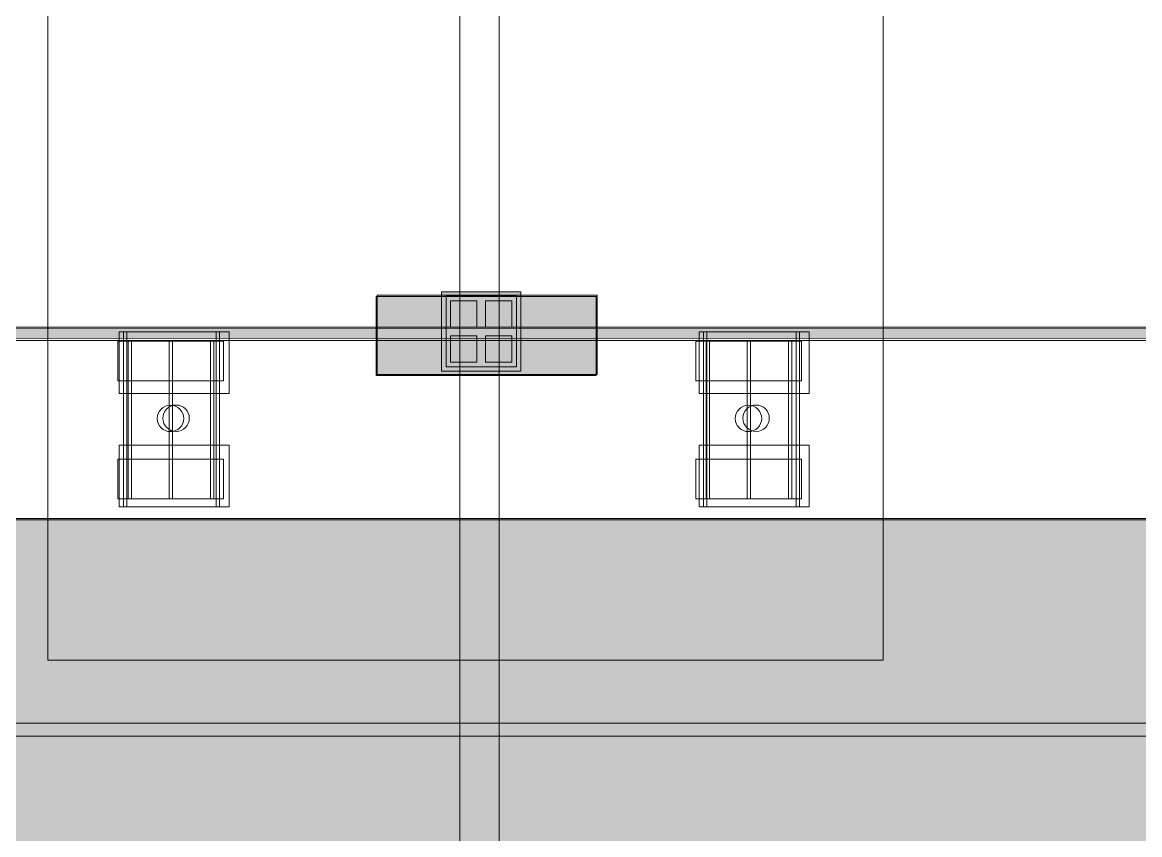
# Model space of a CAD drawing. Header units: inches. Extents: x -10671 to 1761, y -674 to 7170.
# Drawn here: x -2027 to -1519, y 150 to 519 of the extents above; entities that cross this region are included whole.
import ezdxf

# ---------------------------------------------------------------- set-up
doc = ezdxf.new("R2010")
doc.units = ezdxf.units.IN
doc.header["$LTSCALE"] = 19.2
doc.header["$MEASUREMENT"] = 0
for name, color, linetype, lineweight, true_color in [('DWG-bldg-utility box', 3, 'Continuous', 18, 0x00ff00), ('PDF', 6, 'Continuous', 5, 0xff00ff), ('Venue-Ceiling-Obstructions', 7, 'Continuous', 5, 0xdd0000), ('Venue-NO HANG ZONE', 7, 'Continuous', 15, 0xdd0000), ('Venue-Rigging Steel-High', 7, 'Continuous', 5, 0x800000), ('Venue-Rigging Steel-Low', 7, 'Continuous', 5, 0x0000dd)]:
    doc.layers.add(name, color=color, linetype=linetype, lineweight=lineweight, true_color=true_color)
for name, color, linetype, lineweight in [('Venue-Ceiling-Lights', 7, 'Continuous', 5), ('Venue-Ceiling-Lights Circuits', 7, 'Continuous', 5), ('Venue-Floor Pockets', 7, 'Continuous', 5)]:
    doc.layers.add(name, color=color, linetype=linetype, lineweight=lineweight)

# ---------------------------------------------------------------- blocks, each defined once
blk = doc.blocks.new('FLOORBOX')
at = {"layer": 'Venue-Floor Pockets', "linetype": 'Continuous', "lineweight": 0, "true_color": 0xaaaaaa}
blk.add_hatch(color=253, dxfattribs=at).paths.add_polyline_path([(-18, 18), (18, 18), (18, -18), (-18, -18)])
at = {"layer": 'Venue-Floor Pockets', "linetype": 'Continuous', "lineweight": 0, "true_color": 0xbbbbbb}
blk.add_hatch(color=9, dxfattribs=at).paths.add_polyline_path([(-16, 16), (16, 16), (16, -16), (-16, -16)])
at = {"layer": 'Venue-Floor Pockets', "linetype": 'Continuous', "lineweight": 0, "true_color": 0xdddddd}
for points in [[(-14, 14), (-2, 14), (-2, 2), (-14, 2)], [(2, 14), (14, 14), (14, 2), (2, 2)], [(-14, -2), (-2, -2), (-2, -14), (-14, -14)], [(2, -2), (14, -2), (14, -14), (2, -14)]]:
    blk.add_hatch(color=254, dxfattribs=at).paths.add_polyline_path(points)
at = {"layer": 'Venue-Floor Pockets', "color": 7, "linetype": 'Continuous', "lineweight": 5, "flags": 128}
for points in [[(-18, 18), (18, 18), (18, -18), (-18, -18)], [(-16, 16), (16, 16), (16, -16), (-16, -16)], [(-14, 14), (-2, 14), (-2, 2), (-14, 2)], [(2, 14), (14, 14), (14, 2), (2, 2)], [(-14, -2), (-2, -2), (-2, -14), (-14, -14)], [(2, -2), (14, -2), (14, -14), (2, -14)]]:
    blk.add_lwpolyline(points, close=True, dxfattribs=at)
blk = doc.blocks.new('No Hang Zone H_1 (2D)')
at = {"layer": 'Venue-NO HANG ZONE', "linetype": 'Continuous', "lineweight": 0}
blk.add_hatch(color=7, dxfattribs=at).paths.add_polyline_path([(-1245.0112, 1241.49465), (-1245.0112, -1241.49465), (1245.0112, -1241.49465), (1245.0112, -914.50545), (-985.5915, -914.50545), (-985.5915, 1241.49465)])
at = {"layer": 'Venue-NO HANG ZONE', "flags": 128}
blk.add_lwpolyline([(-1245.0112, 1241.49465), (-1245.0112, -1241.49465), (1245.0112, -1241.49465), (1245.0112, -914.50545), (-985.5915, -914.50545), (-985.5915, 1241.49465)], close=True, dxfattribs=at)
blk = doc.blocks.new('Group-2080-1')
at = {"layer": 'PDF'}
for points, invisible_edges in [([(-1965.6, 338.76, 398), (-1965.49, 339.93, 398), (-1965.15, 341.06, 398), (-1965.6, 338.76, 398)], 12), ([(-1965.15, 336.47, 398), (-1965.6, 338.76, 398), (-1965.15, 341.06, 398), (-1965.15, 336.47, 398)], 15), ([(-1965.15, 341.06, 388), (-1965.49, 339.93, 388), (-1965.6, 338.76, 388), (-1965.15, 341.06, 388)], 12), ([(-1965.15, 341.06, 388), (-1965.6, 338.76, 388), (-1965.15, 336.47, 388), (-1965.15, 341.06, 388)], 15), ([(-1965.15, 341.06, 398), (-1963.85, 343, 398), (-1960.78, 344.65, 398), (-1965.15, 341.06, 398)], 15), ([(-1965.15, 341.06, 398), (-1960.78, 344.65, 398), (-1956.27, 343.75, 398), (-1965.15, 341.06, 398)], 15), ([(-1960.78, 344.65, 388), (-1963.85, 343, 388), (-1965.15, 341.06, 388), (-1960.78, 344.65, 388)], 15), ([(-1956.27, 343.75, 388), (-1960.78, 344.65, 388), (-1965.15, 341.06, 388), (-1956.27, 343.75, 388)], 15), ([(-1960.78, 332.88, 398), (-1965.15, 341.06, 398), (-1956.27, 343.75, 398), (-1960.78, 332.88, 398)], 15), ([(-1958.43, 332.88, 388), (-1956.27, 343.75, 388), (-1965.15, 341.06, 388), (-1958.43, 332.88, 388)], 15), ([(-1965.15, 341.06, 398), (-1964.59, 342.1, 398), (-1963.85, 343, 398), (-1965.15, 341.06, 398)], 12), ([(-1963.85, 343, 388), (-1964.59, 342.1, 388), (-1965.15, 341.06, 388), (-1963.85, 343, 388)], 12), ([(-1960.78, 332.88, 398), (-1965.15, 336.47, 398), (-1965.15, 341.06, 398), (-1960.78, 332.88, 398)], 15), ([(-1965.15, 341.06, 388), (-1965.15, 336.47, 388), (-1963.85, 334.52, 388), (-1965.15, 341.06, 388)], 15), ([(-1965.15, 341.06, 388), (-1963.85, 334.52, 388), (-1958.43, 332.88, 388), (-1965.15, 341.06, 388)], 15), ([(-1963.85, 343, 398), (-1961.9, 344.3, 398), (-1960.78, 344.65, 398), (-1963.85, 343, 398)], 13), ([(-1960.78, 344.65, 388), (-1961.9, 344.3, 388), (-1963.85, 343, 388), (-1960.78, 344.65, 388)], 14), ([(-1963.85, 343, 398), (-1962.94, 343.75, 398), (-1961.9, 344.3, 398), (-1963.85, 343, 398)], 12), ([(-1961.9, 344.3, 388), (-1962.94, 343.75, 388), (-1963.85, 343, 388), (-1961.9, 344.3, 388)], 12), ([(-1960.78, 344.65, 398), (-1959.6, 344.76, 398), (-1958.43, 344.65, 398), (-1960.78, 344.65, 398)], 12), ([(-1958.43, 344.65, 388), (-1959.6, 344.76, 388), (-1960.78, 344.65, 388), (-1958.43, 344.65, 388)], 12), ([(-1960.78, 344.65, 398), (-1958.43, 344.65, 398), (-1956.27, 343.75, 398), (-1960.78, 344.65, 398)], 15), ([(-1956.27, 343.75, 388), (-1958.43, 344.65, 388), (-1960.78, 344.65, 388), (-1956.27, 343.75, 388)], 15), ([(-1956.27, 343.75, 398), (-1955.36, 334.52, 398), (-1960.78, 332.88, 398), (-1956.27, 343.75, 398)], 15), ([(-1958.43, 344.65, 398), (-1957.31, 344.3, 398), (-1956.27, 343.75, 398), (-1958.43, 344.65, 398)], 12), ([(-1956.27, 343.75, 388), (-1957.31, 344.3, 388), (-1958.43, 344.65, 388), (-1956.27, 343.75, 388)], 12), ([(-1958.43, 332.88, 388), (-1953.6, 338.76, 388), (-1956.27, 343.75, 388), (-1958.43, 332.88, 388)], 15), ([(-1956.27, 343.75, 398), (-1955.36, 343, 398), (-1954.62, 342.1, 398), (-1956.27, 343.75, 398)], 12), ([(-1956.27, 343.75, 398), (-1954.62, 342.1, 398), (-1953.6, 338.76, 398), (-1956.27, 343.75, 398)], 15), ([(-1956.27, 343.75, 398), (-1953.6, 338.76, 398), (-1955.36, 334.52, 398), (-1956.27, 343.75, 398)], 15), ([(-1954.62, 342.1, 388), (-1955.36, 343, 388), (-1956.27, 343.75, 388), (-1954.62, 342.1, 388)], 12), ([(-1953.6, 338.76, 388), (-1954.62, 342.1, 388), (-1956.27, 343.75, 388), (-1953.6, 338.76, 388)], 15), ([(-1954.62, 342.1, 398), (-1954.06, 341.06, 398), (-1953.6, 338.76, 398), (-1954.62, 342.1, 398)], 14), ([(-1953.6, 338.76, 388), (-1954.06, 341.06, 388), (-1954.62, 342.1, 388), (-1953.6, 338.76, 388)], 13), ([(-1954.06, 341.06, 398), (-1953.72, 339.93, 398), (-1953.6, 338.76, 398), (-1954.06, 341.06, 398)], 12), ([(-1953.6, 338.76, 388), (-1953.72, 339.93, 388), (-1954.06, 341.06, 388), (-1953.6, 338.76, 388)], 12), ([(-1965.15, 336.47, 398), (-1965.49, 337.59, 398), (-1965.6, 338.76, 398), (-1965.15, 336.47, 398)], 12), ([(-1965.6, 338.76, 388), (-1965.49, 337.59, 388), (-1965.15, 336.47, 388), (-1965.6, 338.76, 388)], 12), ([(-1963.85, 334.52, 398), (-1964.59, 335.43, 398), (-1965.15, 336.47, 398), (-1963.85, 334.52, 398)], 12), ([(-1960.78, 332.88, 398), (-1963.85, 334.52, 398), (-1965.15, 336.47, 398), (-1960.78, 332.88, 398)], 15), ([(-1965.15, 336.47, 388), (-1964.59, 335.43, 388), (-1963.85, 334.52, 388), (-1965.15, 336.47, 388)], 12), ([(-1958.43, 332.88, 388), (-1955.36, 334.52, 388), (-1953.6, 338.76, 388), (-1958.43, 332.88, 388)], 15), ([(-1953.6, 338.76, 398), (-1954.06, 336.47, 398), (-1955.36, 334.52, 398), (-1953.6, 338.76, 398)], 15), ([(-1955.36, 334.52, 388), (-1954.06, 336.47, 388), (-1953.6, 338.76, 388), (-1955.36, 334.52, 388)], 15), ([(-1954.06, 336.47, 398), (-1954.62, 335.43, 398), (-1955.36, 334.52, 398), (-1954.06, 336.47, 398)], 12), ([(-1955.36, 334.52, 388), (-1954.62, 335.43, 388), (-1954.06, 336.47, 388), (-1955.36, 334.52, 388)], 12), ([(-1953.6, 338.76, 398), (-1953.72, 337.59, 398), (-1954.06, 336.47, 398), (-1953.6, 338.76, 398)], 12), ([(-1954.06, 336.47, 388), (-1953.72, 337.59, 388), (-1953.6, 338.76, 388), (-1954.06, 336.47, 388)], 12), ([(-1961.9, 333.22, 398), (-1962.94, 333.77, 398), (-1963.85, 334.52, 398), (-1961.9, 333.22, 398)], 12), ([(-1960.78, 332.88, 398), (-1961.9, 333.22, 398), (-1963.85, 334.52, 398), (-1960.78, 332.88, 398)], 14), ([(-1963.85, 334.52, 388), (-1962.94, 333.77, 388), (-1961.9, 333.22, 388), (-1963.85, 334.52, 388)], 12), ([(-1963.85, 334.52, 388), (-1961.9, 333.22, 388), (-1960.78, 332.88, 388), (-1963.85, 334.52, 388)], 13), ([(-1963.85, 334.52, 388), (-1960.78, 332.88, 388), (-1958.43, 332.88, 388), (-1963.85, 334.52, 388)], 15), ([(-1955.36, 334.52, 398), (-1958.43, 332.88, 398), (-1960.78, 332.88, 398), (-1955.36, 334.52, 398)], 15), ([(-1958.43, 332.88, 398), (-1959.6, 332.76, 398), (-1960.78, 332.88, 398), (-1958.43, 332.88, 398)], 12), ([(-1960.78, 332.88, 388), (-1959.6, 332.76, 388), (-1958.43, 332.88, 388), (-1960.78, 332.88, 388)], 12), ([(-1955.36, 334.52, 398), (-1956.27, 333.77, 398), (-1958.43, 332.88, 398), (-1955.36, 334.52, 398)], 14), ([(-1958.43, 332.88, 388), (-1956.27, 333.77, 388), (-1955.36, 334.52, 388), (-1958.43, 332.88, 388)], 13), ([(-1956.27, 333.77, 398), (-1957.31, 333.22, 398), (-1958.43, 332.88, 398), (-1956.27, 333.77, 398)], 12), ([(-1958.43, 332.88, 388), (-1957.31, 333.22, 388), (-1956.27, 333.77, 388), (-1958.43, 332.88, 388)], 12)]:
    blk.add_3dface(points, dxfattribs=dict(at, invisible_edges=invisible_edges))
for points in [[(-1965.49, 339.93, 388), (-1965.49, 339.93, 398), (-1965.15, 341.06, 398), (-1965.15, 341.06, 388)], [(-1965.15, 341.06, 388), (-1965.15, 341.06, 398), (-1964.59, 342.1, 398), (-1964.59, 342.1, 388)], [(-1964.59, 342.1, 388), (-1964.59, 342.1, 398), (-1963.85, 343, 398), (-1963.85, 343, 388)], [(-1963.85, 343, 388), (-1963.85, 343, 398), (-1962.94, 343.75, 398), (-1962.94, 343.75, 388)], [(-1962.94, 343.75, 388), (-1962.94, 343.75, 398), (-1961.9, 344.3, 398), (-1961.9, 344.3, 388)], [(-1961.9, 344.3, 388), (-1961.9, 344.3, 398), (-1960.78, 344.65, 398), (-1960.78, 344.65, 388)], [(-1960.78, 344.65, 388), (-1960.78, 344.65, 398), (-1959.6, 344.76, 398), (-1959.6, 344.76, 388)], [(-1959.6, 344.76, 388), (-1959.6, 344.76, 398), (-1958.43, 344.65, 398), (-1958.43, 344.65, 388)], [(-1958.43, 344.65, 388), (-1958.43, 344.65, 398), (-1957.31, 344.3, 398), (-1957.31, 344.3, 388)], [(-1957.31, 344.3, 388), (-1957.31, 344.3, 398), (-1956.27, 343.75, 398), (-1956.27, 343.75, 388)], [(-1956.27, 343.75, 388), (-1956.27, 343.75, 398), (-1955.36, 343, 398), (-1955.36, 343, 388)], [(-1955.36, 343, 388), (-1955.36, 343, 398), (-1954.62, 342.1, 398), (-1954.62, 342.1, 388)], [(-1954.62, 342.1, 388), (-1954.62, 342.1, 398), (-1954.06, 341.06, 398), (-1954.06, 341.06, 388)], [(-1954.06, 341.06, 388), (-1954.06, 341.06, 398), (-1953.72, 339.93, 398), (-1953.72, 339.93, 388)], [(-1965.6, 338.76, 388), (-1965.6, 338.76, 398), (-1965.49, 339.93, 398), (-1965.49, 339.93, 388)], [(-1965.49, 337.59, 388), (-1965.49, 337.59, 398), (-1965.6, 338.76, 398), (-1965.6, 338.76, 388)], [(-1965.15, 336.47, 388), (-1965.15, 336.47, 398), (-1965.49, 337.59, 398), (-1965.49, 337.59, 388)], [(-1964.59, 335.43, 388), (-1964.59, 335.43, 398), (-1965.15, 336.47, 398), (-1965.15, 336.47, 388)], [(-1954.06, 336.47, 388), (-1954.06, 336.47, 398), (-1954.62, 335.43, 398), (-1954.62, 335.43, 388)], [(-1953.72, 337.59, 388), (-1953.72, 337.59, 398), (-1954.06, 336.47, 398), (-1954.06, 336.47, 388)], [(-1953.72, 339.93, 388), (-1953.72, 339.93, 398), (-1953.6, 338.76, 398), (-1953.6, 338.76, 388)], [(-1953.6, 338.76, 388), (-1953.6, 338.76, 398), (-1953.72, 337.59, 398), (-1953.72, 337.59, 388)], [(-1963.85, 334.52, 388), (-1963.85, 334.52, 398), (-1964.59, 335.43, 398), (-1964.59, 335.43, 388)], [(-1962.94, 333.77, 388), (-1962.94, 333.77, 398), (-1963.85, 334.52, 398), (-1963.85, 334.52, 388)], [(-1961.9, 333.22, 388), (-1961.9, 333.22, 398), (-1962.94, 333.77, 398), (-1962.94, 333.77, 388)], [(-1960.78, 332.88, 388), (-1960.78, 332.88, 398), (-1961.9, 333.22, 398), (-1961.9, 333.22, 388)], [(-1959.6, 332.76, 388), (-1959.6, 332.76, 398), (-1960.78, 332.88, 398), (-1960.78, 332.88, 388)], [(-1958.43, 332.88, 388), (-1958.43, 332.88, 398), (-1959.6, 332.76, 398), (-1959.6, 332.76, 388)], [(-1957.31, 333.22, 388), (-1957.31, 333.22, 398), (-1958.43, 332.88, 398), (-1958.43, 332.88, 388)], [(-1956.27, 333.77, 388), (-1956.27, 333.77, 398), (-1957.31, 333.22, 398), (-1957.31, 333.22, 388)], [(-1955.36, 334.52, 388), (-1955.36, 334.52, 398), (-1956.27, 333.77, 398), (-1956.27, 333.77, 388)], [(-1954.62, 335.43, 388), (-1954.62, 335.43, 398), (-1955.36, 334.52, 398), (-1955.36, 334.52, 388)]]:
    blk.add_3dface(points, dxfattribs=at)
blk = doc.blocks.new('Group-2081-1')
at = {"layer": 'PDF'}
for points in [[(-1983.48, 373.87, 393.91), (-1983.48, 373.87, 397.91), (-1935.48, 373.87, 397.91), (-1935.48, 373.87, 393.91)], [(-1983.48, 355.87, 393.91), (-1983.48, 355.87, 397.91), (-1983.48, 373.87, 397.91), (-1983.48, 373.87, 393.91)], [(-1935.48, 373.87, 397.91), (-1983.48, 373.87, 397.91), (-1983.48, 355.87, 397.91), (-1935.48, 355.87, 397.91)], [(-1935.48, 355.87, 393.91), (-1983.48, 355.87, 393.91), (-1983.48, 373.87, 393.91), (-1935.48, 373.87, 393.91)], [(-1935.48, 373.87, 393.91), (-1935.48, 373.87, 397.91), (-1935.48, 355.87, 397.91), (-1935.48, 355.87, 393.91)], [(-1935.48, 355.87, 393.91), (-1935.48, 355.87, 397.91), (-1983.48, 355.87, 397.91), (-1983.48, 355.87, 393.91)]]:
    blk.add_3dface(points, dxfattribs=at)
blk = doc.blocks.new('Group-2082-1')
at = {"layer": 'PDF'}
for points in [[(-1941.37, 374.26, 397.97), (-1941.37, 374.26, 398.97), (-1939.87, 374.26, 398.97), (-1939.87, 374.26, 397.97)], [(-1941.37, 302.26, 397.97), (-1941.37, 302.26, 398.97), (-1941.37, 374.26, 398.97), (-1941.37, 374.26, 397.97)], [(-1939.87, 374.26, 398.97), (-1941.37, 374.26, 398.97), (-1941.37, 302.26, 398.97), (-1939.87, 302.26, 398.97)], [(-1939.87, 302.26, 397.97), (-1941.37, 302.26, 397.97), (-1941.37, 374.26, 397.97), (-1939.87, 374.26, 397.97)], [(-1939.87, 374.26, 397.97), (-1939.87, 374.26, 398.97), (-1939.87, 302.26, 398.97), (-1939.87, 302.26, 397.97)], [(-1939.87, 302.26, 397.97), (-1939.87, 302.26, 398.97), (-1941.37, 302.26, 398.97), (-1941.37, 302.26, 397.97)]]:
    blk.add_3dface(points, dxfattribs=at)
blk = doc.blocks.new('Group-2083-1')
at = {"layer": 'PDF'}
for points in [[(-1960.19, 374.26, 397.97), (-1960.19, 374.26, 398.97), (-1958.69, 374.26, 398.97), (-1958.69, 374.26, 397.97)], [(-1960.19, 302.26, 397.97), (-1960.19, 302.26, 398.97), (-1960.19, 374.26, 398.97), (-1960.19, 374.26, 397.97)], [(-1958.69, 374.26, 398.97), (-1960.19, 374.26, 398.97), (-1960.19, 302.26, 398.97), (-1958.69, 302.26, 398.97)], [(-1958.69, 302.26, 397.97), (-1960.19, 302.26, 397.97), (-1960.19, 374.26, 397.97), (-1958.69, 374.26, 397.97)], [(-1958.69, 374.26, 397.97), (-1958.69, 374.26, 398.97), (-1958.69, 302.26, 398.97), (-1958.69, 302.26, 397.97)], [(-1958.69, 302.26, 397.97), (-1958.69, 302.26, 398.97), (-1960.19, 302.26, 398.97), (-1960.19, 302.26, 397.97)]]:
    blk.add_3dface(points, dxfattribs=at)
blk = doc.blocks.new('Group-2084-1')
at = {"layer": 'PDF'}
for points in [[(-1978.79, 374.26, 397.97), (-1978.79, 374.26, 398.97), (-1977.29, 374.26, 398.97), (-1977.29, 374.26, 397.97)], [(-1978.79, 302.26, 397.97), (-1978.79, 302.26, 398.97), (-1978.79, 374.26, 398.97), (-1978.79, 374.26, 397.97)], [(-1977.29, 374.26, 398.97), (-1978.79, 374.26, 398.97), (-1978.79, 302.26, 398.97), (-1977.29, 302.26, 398.97)], [(-1977.29, 302.26, 397.97), (-1978.79, 302.26, 397.97), (-1978.79, 374.26, 397.97), (-1977.29, 374.26, 397.97)], [(-1977.29, 374.26, 397.97), (-1977.29, 374.26, 398.97), (-1977.29, 302.26, 398.97), (-1977.29, 302.26, 397.97)], [(-1977.29, 302.26, 397.97), (-1977.29, 302.26, 398.97), (-1978.79, 302.26, 398.97), (-1978.79, 302.26, 397.97)]]:
    blk.add_3dface(points, dxfattribs=at)
blk = doc.blocks.new('Group-2085-1')
at = {"layer": 'PDF'}
for points in [[(-1983.48, 320.24, 393.91), (-1983.48, 320.24, 397.91), (-1935.48, 320.24, 397.91), (-1935.48, 320.24, 393.91)], [(-1983.48, 302.24, 393.91), (-1983.48, 302.24, 397.91), (-1983.48, 320.24, 397.91), (-1983.48, 320.24, 393.91)], [(-1935.48, 320.24, 397.91), (-1983.48, 320.24, 397.91), (-1983.48, 302.24, 397.91), (-1935.48, 302.24, 397.91)], [(-1935.48, 302.24, 393.91), (-1983.48, 302.24, 393.91), (-1983.48, 320.24, 393.91), (-1935.48, 320.24, 393.91)], [(-1935.48, 320.24, 393.91), (-1935.48, 320.24, 397.91), (-1935.48, 302.24, 397.91), (-1935.48, 302.24, 393.91)], [(-1935.48, 302.24, 393.91), (-1935.48, 302.24, 397.91), (-1983.48, 302.24, 397.91), (-1983.48, 302.24, 393.91)]]:
    blk.add_3dface(points, dxfattribs=at)
blk = doc.blocks.new('Group-2086-1')
at = {"layer": 'PDF'}
for name in ['Group-2081-1', 'Group-2084-1', 'Group-2083-1', 'Group-2082-1', 'Group-2080-1', 'Group-2085-1']:
    blk.add_blockref(name, (0, 0), dxfattribs=at)
blk = doc.blocks.new('Group-2146-1')
at = {"layer": 'PDF'}
for points, invisible_edges in [([(-1702.69, 338.76, 398), (-1701.68, 342.1, 398), (-1700.03, 343.75, 398), (-1702.69, 338.76, 398)], 15), ([(-1700.03, 343.75, 398), (-1697.87, 332.88, 398), (-1702.69, 338.76, 398), (-1700.03, 343.75, 398)], 15), ([(-1700.03, 343.75, 388), (-1701.68, 342.1, 388), (-1702.69, 338.76, 388), (-1700.03, 343.75, 388)], 15), ([(-1700.03, 343.75, 388), (-1702.69, 338.76, 388), (-1700.94, 334.52, 388), (-1700.03, 343.75, 388)], 15), ([(-1702.69, 338.76, 398), (-1702.24, 341.06, 398), (-1701.68, 342.1, 398), (-1702.69, 338.76, 398)], 13), ([(-1701.68, 342.1, 388), (-1702.24, 341.06, 388), (-1702.69, 338.76, 388), (-1701.68, 342.1, 388)], 14), ([(-1702.69, 338.76, 398), (-1702.58, 339.93, 398), (-1702.24, 341.06, 398), (-1702.69, 338.76, 398)], 12), ([(-1702.24, 341.06, 388), (-1702.58, 339.93, 388), (-1702.69, 338.76, 388), (-1702.24, 341.06, 388)], 12), ([(-1701.68, 342.1, 398), (-1700.94, 343, 398), (-1700.03, 343.75, 398), (-1701.68, 342.1, 398)], 12), ([(-1700.03, 343.75, 388), (-1700.94, 343, 388), (-1701.68, 342.1, 388), (-1700.03, 343.75, 388)], 12), ([(-1700.94, 334.52, 388), (-1690.81, 339.93, 388), (-1700.03, 343.75, 388), (-1700.94, 334.52, 388)], 15), ([(-1700.03, 343.75, 398), (-1698.99, 344.3, 398), (-1697.87, 344.65, 398), (-1700.03, 343.75, 398)], 12), ([(-1700.03, 343.75, 398), (-1697.87, 344.65, 398), (-1695.52, 344.65, 398), (-1700.03, 343.75, 398)], 15), ([(-1700.03, 343.75, 398), (-1695.52, 344.65, 398), (-1692.45, 343, 398), (-1700.03, 343.75, 398)], 15), ([(-1697.87, 344.65, 388), (-1698.99, 344.3, 388), (-1700.03, 343.75, 388), (-1697.87, 344.65, 388)], 12), ([(-1695.52, 344.65, 388), (-1697.87, 344.65, 388), (-1700.03, 343.75, 388), (-1695.52, 344.65, 388)], 15), ([(-1690.81, 339.93, 388), (-1695.52, 344.65, 388), (-1700.03, 343.75, 388), (-1690.81, 339.93, 388)], 15), ([(-1700.03, 343.75, 398), (-1692.45, 343, 398), (-1690.81, 337.59, 398), (-1700.03, 343.75, 398)], 15), ([(-1700.03, 343.75, 398), (-1690.81, 337.59, 398), (-1697.87, 332.88, 398), (-1700.03, 343.75, 398)], 15), ([(-1697.87, 344.65, 398), (-1696.69, 344.76, 398), (-1695.52, 344.65, 398), (-1697.87, 344.65, 398)], 12), ([(-1695.52, 344.65, 388), (-1696.69, 344.76, 388), (-1697.87, 344.65, 388), (-1695.52, 344.65, 388)], 12), ([(-1695.52, 344.65, 398), (-1694.4, 344.3, 398), (-1692.45, 343, 398), (-1695.52, 344.65, 398)], 14), ([(-1692.45, 343, 388), (-1694.4, 344.3, 388), (-1695.52, 344.65, 388), (-1692.45, 343, 388)], 13), ([(-1690.81, 339.93, 388), (-1692.45, 343, 388), (-1695.52, 344.65, 388), (-1690.81, 339.93, 388)], 15), ([(-1694.4, 344.3, 398), (-1693.36, 343.75, 398), (-1692.45, 343, 398), (-1694.4, 344.3, 398)], 12), ([(-1692.45, 343, 388), (-1693.36, 343.75, 388), (-1694.4, 344.3, 388), (-1692.45, 343, 388)], 12), ([(-1692.45, 343, 398), (-1691.71, 342.1, 398), (-1690.81, 339.93, 398), (-1692.45, 343, 398)], 14), ([(-1692.45, 343, 398), (-1690.81, 339.93, 398), (-1690.81, 337.59, 398), (-1692.45, 343, 398)], 15), ([(-1690.81, 339.93, 388), (-1691.71, 342.1, 388), (-1692.45, 343, 388), (-1690.81, 339.93, 388)], 13), ([(-1691.71, 342.1, 398), (-1691.15, 341.06, 398), (-1690.81, 339.93, 398), (-1691.71, 342.1, 398)], 12), ([(-1690.81, 339.93, 388), (-1691.15, 341.06, 388), (-1691.71, 342.1, 388), (-1690.81, 339.93, 388)], 12), ([(-1702.24, 336.47, 398), (-1702.58, 337.59, 398), (-1702.69, 338.76, 398), (-1702.24, 336.47, 398)], 12), ([(-1700.94, 334.52, 398), (-1702.24, 336.47, 398), (-1702.69, 338.76, 398), (-1700.94, 334.52, 398)], 15), ([(-1697.87, 332.88, 398), (-1700.94, 334.52, 398), (-1702.69, 338.76, 398), (-1697.87, 332.88, 398)], 15), ([(-1702.69, 338.76, 388), (-1702.58, 337.59, 388), (-1702.24, 336.47, 388), (-1702.69, 338.76, 388)], 12), ([(-1702.69, 338.76, 388), (-1702.24, 336.47, 388), (-1700.94, 334.52, 388), (-1702.69, 338.76, 388)], 15), ([(-1700.94, 334.52, 398), (-1701.68, 335.43, 398), (-1702.24, 336.47, 398), (-1700.94, 334.52, 398)], 12), ([(-1702.24, 336.47, 388), (-1701.68, 335.43, 388), (-1700.94, 334.52, 388), (-1702.24, 336.47, 388)], 12), ([(-1700.94, 334.52, 388), (-1692.45, 334.52, 388), (-1690.81, 339.93, 388), (-1700.94, 334.52, 388)], 15), ([(-1690.81, 337.59, 398), (-1692.45, 334.52, 398), (-1697.87, 332.88, 398), (-1690.81, 337.59, 398)], 15), ([(-1692.45, 334.52, 388), (-1690.81, 337.59, 388), (-1690.81, 339.93, 388), (-1692.45, 334.52, 388)], 15), ([(-1690.81, 337.59, 398), (-1691.71, 335.43, 398), (-1692.45, 334.52, 398), (-1690.81, 337.59, 398)], 13), ([(-1692.45, 334.52, 388), (-1691.71, 335.43, 388), (-1690.81, 337.59, 388), (-1692.45, 334.52, 388)], 14), ([(-1690.81, 337.59, 398), (-1691.15, 336.47, 398), (-1691.71, 335.43, 398), (-1690.81, 337.59, 398)], 12), ([(-1691.71, 335.43, 388), (-1691.15, 336.47, 388), (-1690.81, 337.59, 388), (-1691.71, 335.43, 388)], 12), ([(-1690.81, 339.93, 398), (-1690.69, 338.76, 398), (-1690.81, 337.59, 398), (-1690.81, 339.93, 398)], 12), ([(-1690.81, 337.59, 388), (-1690.69, 338.76, 388), (-1690.81, 339.93, 388), (-1690.81, 337.59, 388)], 12), ([(-1697.87, 332.88, 398), (-1700.03, 333.77, 398), (-1700.94, 334.52, 398), (-1697.87, 332.88, 398)], 13), ([(-1700.94, 334.52, 388), (-1700.03, 333.77, 388), (-1697.87, 332.88, 388), (-1700.94, 334.52, 388)], 14), ([(-1700.94, 334.52, 388), (-1697.87, 332.88, 388), (-1695.52, 332.88, 388), (-1700.94, 334.52, 388)], 15), ([(-1700.94, 334.52, 388), (-1695.52, 332.88, 388), (-1692.45, 334.52, 388), (-1700.94, 334.52, 388)], 15), ([(-1697.87, 332.88, 398), (-1698.99, 333.22, 398), (-1700.03, 333.77, 398), (-1697.87, 332.88, 398)], 12), ([(-1700.03, 333.77, 388), (-1698.99, 333.22, 388), (-1697.87, 332.88, 388), (-1700.03, 333.77, 388)], 12), ([(-1692.45, 334.52, 398), (-1695.52, 332.88, 398), (-1697.87, 332.88, 398), (-1692.45, 334.52, 398)], 15), ([(-1695.52, 332.88, 398), (-1696.69, 332.76, 398), (-1697.87, 332.88, 398), (-1695.52, 332.88, 398)], 12), ([(-1697.87, 332.88, 388), (-1696.69, 332.76, 388), (-1695.52, 332.88, 388), (-1697.87, 332.88, 388)], 12), ([(-1692.45, 334.52, 398), (-1694.4, 333.22, 398), (-1695.52, 332.88, 398), (-1692.45, 334.52, 398)], 13), ([(-1695.52, 332.88, 388), (-1694.4, 333.22, 388), (-1692.45, 334.52, 388), (-1695.52, 332.88, 388)], 14), ([(-1692.45, 334.52, 398), (-1693.36, 333.77, 398), (-1694.4, 333.22, 398), (-1692.45, 334.52, 398)], 12), ([(-1694.4, 333.22, 388), (-1693.36, 333.77, 388), (-1692.45, 334.52, 388), (-1694.4, 333.22, 388)], 12)]:
    blk.add_3dface(points, dxfattribs=dict(at, invisible_edges=invisible_edges))
for points in [[(-1702.58, 339.93, 388), (-1702.58, 339.93, 398), (-1702.24, 341.06, 398), (-1702.24, 341.06, 388)], [(-1702.24, 341.06, 388), (-1702.24, 341.06, 398), (-1701.68, 342.1, 398), (-1701.68, 342.1, 388)], [(-1701.68, 342.1, 388), (-1701.68, 342.1, 398), (-1700.94, 343, 398), (-1700.94, 343, 388)], [(-1700.94, 343, 388), (-1700.94, 343, 398), (-1700.03, 343.75, 398), (-1700.03, 343.75, 388)], [(-1700.03, 343.75, 388), (-1700.03, 343.75, 398), (-1698.99, 344.3, 398), (-1698.99, 344.3, 388)], [(-1698.99, 344.3, 388), (-1698.99, 344.3, 398), (-1697.87, 344.65, 398), (-1697.87, 344.65, 388)], [(-1697.87, 344.65, 388), (-1697.87, 344.65, 398), (-1696.69, 344.76, 398), (-1696.69, 344.76, 388)], [(-1696.69, 344.76, 388), (-1696.69, 344.76, 398), (-1695.52, 344.65, 398), (-1695.52, 344.65, 388)], [(-1695.52, 344.65, 388), (-1695.52, 344.65, 398), (-1694.4, 344.3, 398), (-1694.4, 344.3, 388)], [(-1694.4, 344.3, 388), (-1694.4, 344.3, 398), (-1693.36, 343.75, 398), (-1693.36, 343.75, 388)], [(-1693.36, 343.75, 388), (-1693.36, 343.75, 398), (-1692.45, 343, 398), (-1692.45, 343, 388)], [(-1692.45, 343, 388), (-1692.45, 343, 398), (-1691.71, 342.1, 398), (-1691.71, 342.1, 388)], [(-1691.71, 342.1, 388), (-1691.71, 342.1, 398), (-1691.15, 341.06, 398), (-1691.15, 341.06, 388)], [(-1691.15, 341.06, 388), (-1691.15, 341.06, 398), (-1690.81, 339.93, 398), (-1690.81, 339.93, 388)], [(-1702.69, 338.76, 388), (-1702.69, 338.76, 398), (-1702.58, 339.93, 398), (-1702.58, 339.93, 388)], [(-1702.58, 337.59, 388), (-1702.58, 337.59, 398), (-1702.69, 338.76, 398), (-1702.69, 338.76, 388)], [(-1702.24, 336.47, 388), (-1702.24, 336.47, 398), (-1702.58, 337.59, 398), (-1702.58, 337.59, 388)], [(-1701.68, 335.43, 388), (-1701.68, 335.43, 398), (-1702.24, 336.47, 398), (-1702.24, 336.47, 388)], [(-1691.15, 336.47, 388), (-1691.15, 336.47, 398), (-1691.71, 335.43, 398), (-1691.71, 335.43, 388)], [(-1690.81, 337.59, 388), (-1690.81, 337.59, 398), (-1691.15, 336.47, 398), (-1691.15, 336.47, 388)], [(-1690.81, 339.93, 388), (-1690.81, 339.93, 398), (-1690.69, 338.76, 398), (-1690.69, 338.76, 388)], [(-1690.69, 338.76, 388), (-1690.69, 338.76, 398), (-1690.81, 337.59, 398), (-1690.81, 337.59, 388)], [(-1700.94, 334.52, 388), (-1700.94, 334.52, 398), (-1701.68, 335.43, 398), (-1701.68, 335.43, 388)], [(-1700.03, 333.77, 388), (-1700.03, 333.77, 398), (-1700.94, 334.52, 398), (-1700.94, 334.52, 388)], [(-1698.99, 333.22, 388), (-1698.99, 333.22, 398), (-1700.03, 333.77, 398), (-1700.03, 333.77, 388)], [(-1697.87, 332.88, 388), (-1697.87, 332.88, 398), (-1698.99, 333.22, 398), (-1698.99, 333.22, 388)], [(-1696.69, 332.76, 388), (-1696.69, 332.76, 398), (-1697.87, 332.88, 398), (-1697.87, 332.88, 388)], [(-1695.52, 332.88, 388), (-1695.52, 332.88, 398), (-1696.69, 332.76, 398), (-1696.69, 332.76, 388)], [(-1694.4, 333.22, 388), (-1694.4, 333.22, 398), (-1695.52, 332.88, 398), (-1695.52, 332.88, 388)], [(-1693.36, 333.77, 388), (-1693.36, 333.77, 398), (-1694.4, 333.22, 398), (-1694.4, 333.22, 388)], [(-1692.45, 334.52, 388), (-1692.45, 334.52, 398), (-1693.36, 333.77, 398), (-1693.36, 333.77, 388)], [(-1691.71, 335.43, 388), (-1691.71, 335.43, 398), (-1692.45, 334.52, 398), (-1692.45, 334.52, 388)]]:
    blk.add_3dface(points, dxfattribs=at)
blk = doc.blocks.new('Group-2147-1')
at = {"layer": 'PDF'}
for points in [[(-1720.57, 373.87, 393.91), (-1720.57, 373.87, 397.91), (-1672.57, 373.87, 397.91), (-1672.57, 373.87, 393.91)], [(-1720.57, 355.87, 393.91), (-1720.57, 355.87, 397.91), (-1720.57, 373.87, 397.91), (-1720.57, 373.87, 393.91)], [(-1672.57, 373.87, 397.91), (-1720.57, 373.87, 397.91), (-1720.57, 355.87, 397.91), (-1672.57, 355.87, 397.91)], [(-1672.57, 355.87, 393.91), (-1720.57, 355.87, 393.91), (-1720.57, 373.87, 393.91), (-1672.57, 373.87, 393.91)], [(-1672.57, 373.87, 393.91), (-1672.57, 373.87, 397.91), (-1672.57, 355.87, 397.91), (-1672.57, 355.87, 393.91)], [(-1672.57, 355.87, 393.91), (-1672.57, 355.87, 397.91), (-1720.57, 355.87, 397.91), (-1720.57, 355.87, 393.91)]]:
    blk.add_3dface(points, dxfattribs=at)
blk = doc.blocks.new('Group-2148-1')
at = {"layer": 'PDF'}
for points in [[(-1678.46, 374.26, 397.97), (-1678.46, 374.26, 398.97), (-1676.96, 374.26, 398.97), (-1676.96, 374.26, 397.97)], [(-1678.46, 302.26, 397.97), (-1678.46, 302.26, 398.97), (-1678.46, 374.26, 398.97), (-1678.46, 374.26, 397.97)], [(-1676.96, 374.26, 398.97), (-1678.46, 374.26, 398.97), (-1678.46, 302.26, 398.97), (-1676.96, 302.26, 398.97)], [(-1676.96, 302.26, 397.97), (-1678.46, 302.26, 397.97), (-1678.46, 374.26, 397.97), (-1676.96, 374.26, 397.97)], [(-1676.96, 374.26, 397.97), (-1676.96, 374.26, 398.97), (-1676.96, 302.26, 398.97), (-1676.96, 302.26, 397.97)], [(-1676.96, 302.26, 397.97), (-1676.96, 302.26, 398.97), (-1678.46, 302.26, 398.97), (-1678.46, 302.26, 397.97)]]:
    blk.add_3dface(points, dxfattribs=at)
blk = doc.blocks.new('Group-2149-1')
at = {"layer": 'PDF'}
for points in [[(-1697.28, 374.26, 397.97), (-1697.28, 374.26, 398.97), (-1695.78, 374.26, 398.97), (-1695.78, 374.26, 397.97)], [(-1697.28, 302.26, 397.97), (-1697.28, 302.26, 398.97), (-1697.28, 374.26, 398.97), (-1697.28, 374.26, 397.97)], [(-1695.78, 374.26, 398.97), (-1697.28, 374.26, 398.97), (-1697.28, 302.26, 398.97), (-1695.78, 302.26, 398.97)], [(-1695.78, 302.26, 397.97), (-1697.28, 302.26, 397.97), (-1697.28, 374.26, 397.97), (-1695.78, 374.26, 397.97)], [(-1695.78, 374.26, 397.97), (-1695.78, 374.26, 398.97), (-1695.78, 302.26, 398.97), (-1695.78, 302.26, 397.97)], [(-1695.78, 302.26, 397.97), (-1695.78, 302.26, 398.97), (-1697.28, 302.26, 398.97), (-1697.28, 302.26, 397.97)]]:
    blk.add_3dface(points, dxfattribs=at)
blk = doc.blocks.new('Group-2150-1')
at = {"layer": 'PDF'}
for points in [[(-1715.88, 374.26, 397.97), (-1715.88, 374.26, 398.97), (-1714.38, 374.26, 398.97), (-1714.38, 374.26, 397.97)], [(-1715.88, 302.26, 397.97), (-1715.88, 302.26, 398.97), (-1715.88, 374.26, 398.97), (-1715.88, 374.26, 397.97)], [(-1714.38, 374.26, 398.97), (-1715.88, 374.26, 398.97), (-1715.88, 302.26, 398.97), (-1714.38, 302.26, 398.97)], [(-1714.38, 302.26, 397.97), (-1715.88, 302.26, 397.97), (-1715.88, 374.26, 397.97), (-1714.38, 374.26, 397.97)], [(-1714.38, 374.26, 397.97), (-1714.38, 374.26, 398.97), (-1714.38, 302.26, 398.97), (-1714.38, 302.26, 397.97)], [(-1714.38, 302.26, 397.97), (-1714.38, 302.26, 398.97), (-1715.88, 302.26, 398.97), (-1715.88, 302.26, 397.97)]]:
    blk.add_3dface(points, dxfattribs=at)
blk = doc.blocks.new('Group-2151-1')
at = {"layer": 'PDF'}
for points in [[(-1720.57, 320.24, 393.91), (-1720.57, 320.24, 397.91), (-1672.57, 320.24, 397.91), (-1672.57, 320.24, 393.91)], [(-1720.57, 302.24, 393.91), (-1720.57, 302.24, 397.91), (-1720.57, 320.24, 397.91), (-1720.57, 320.24, 393.91)], [(-1672.57, 320.24, 397.91), (-1720.57, 320.24, 397.91), (-1720.57, 302.24, 397.91), (-1672.57, 302.24, 397.91)], [(-1672.57, 302.24, 393.91), (-1720.57, 302.24, 393.91), (-1720.57, 320.24, 393.91), (-1672.57, 320.24, 393.91)], [(-1672.57, 320.24, 393.91), (-1672.57, 320.24, 397.91), (-1672.57, 302.24, 397.91), (-1672.57, 302.24, 393.91)], [(-1672.57, 302.24, 393.91), (-1672.57, 302.24, 397.91), (-1720.57, 302.24, 397.91), (-1720.57, 302.24, 393.91)]]:
    blk.add_3dface(points, dxfattribs=at)
blk = doc.blocks.new('Group-2152-1')
at = {"layer": 'PDF'}
for name in ['Group-2147-1', 'Group-2150-1', 'Group-2149-1', 'Group-2148-1', 'Group-2146-1', 'Group-2151-1']:
    blk.add_blockref(name, (0, 0), dxfattribs=at)
blk = doc.blocks.new('Group-2779-1')
at = {"layer": 'Venue-Ceiling-Lights', "color": 7, "linetype": 'Continuous', "lineweight": 5, "flags": 128}
for points in [[(-1982.98, 378.14), (-1932.98, 378.14), (-1932.98, 350.14), (-1982.98, 350.14)], [(-1980.92, 378.14), (-1979.42, 378.14), (-1979.42, 298.55), (-1980.92, 298.55)], [(-1938.83, 378.14), (-1937.33, 378.14), (-1937.33, 298.55), (-1938.83, 298.55)], [(-1982.98, 326.55), (-1932.98, 326.55), (-1932.98, 298.55), (-1982.98, 298.55)]]:
    blk.add_lwpolyline(points, close=True, dxfattribs=at)
at = {"layer": 'Venue-Ceiling-Lights', "color": 7, "linetype": 'Continuous', "lineweight": 5}
blk.add_circle((-1957.06, 338.85), 6, dxfattribs=at)
blk = doc.blocks.new('Group-2780-1')
at = {"layer": 'Venue-Ceiling-Lights', "color": 7, "linetype": 'Continuous', "lineweight": 5, "flags": 128}
for points in [[(-1719.15, 378.14), (-1669.15, 378.14), (-1669.15, 350.14), (-1719.15, 350.14)], [(-1717.09, 378.14), (-1715.59, 378.14), (-1715.59, 298.55), (-1717.09, 298.55)], [(-1675, 378.14), (-1673.5, 378.14), (-1673.5, 298.55), (-1675, 298.55)], [(-1719.15, 326.55), (-1669.15, 326.55), (-1669.15, 298.55), (-1719.15, 298.55)]]:
    blk.add_lwpolyline(points, close=True, dxfattribs=at)
at = {"layer": 'Venue-Ceiling-Lights', "color": 7, "linetype": 'Continuous', "lineweight": 5}
blk.add_circle((-1693.23, 338.85), 6, dxfattribs=at)

msp = doc.modelspace()

# ---------------------------------------------------------------- hatches: boundary and pattern name
at = {"layer": 'Venue-Ceiling-Obstructions', "linetype": 'Continuous', "lineweight": 0, "true_color": 0xffff00}
msp.add_hatch(color=2, dxfattribs=at).paths.add_polyline_path([(-2535.26, 375.17), (-34.23, 375.35), (-34.23, 379.45), (-2535.24, 379.65)])
at = {"layer": 'Venue-NO HANG ZONE', "linetype": 'Continuous', "lineweight": 0}
for points in [[(-1865.99, 358.25), (-1865.99, 394.25), (-1765.99, 394.25), (-1765.99, 358.25)], [(-2515.98, 33.25), (-2515.98, 292.67), (-359.98, 292.67), (-359.98, 33.25)]]:
    msp.add_hatch(color=7, dxfattribs=at).paths.add_polyline_path(points)

# ---------------------------------------------------------------- linework, layer by layer
at = {"layer": 'Venue-Ceiling-Lights Circuits', "color": 7, "linetype": 'Continuous', "lineweight": 5, "flags": 128}
msp.add_lwpolyline([(-2015.36, 228.8), (-2015.36, 874.8), (-1635.36, 874.8), (-1635.36, 228.8)], close=True, dxfattribs=at)
at = {"layer": 'Venue-Ceiling-Obstructions', "flags": 128}
msp.add_lwpolyline([(-2535.26, 375.17), (-34.23, 375.35), (-34.23, 379.45), (-2535.24, 379.65)], close=True, dxfattribs=at)
at = {"layer": 'Venue-NO HANG ZONE', "flags": 128}
for points in [[(-1865.99, 358.25), (-1865.99, 394.25), (-1765.99, 394.25), (-1765.99, 358.25)], [(-2515.98, 33.25), (-2515.98, 292.67), (-359.98, 292.67), (-359.98, 33.25)]]:
    msp.add_lwpolyline(points, close=True, dxfattribs=at)
at = {"layer": 'Venue-NO HANG ZONE'}
for points in [[(-1865.53, 358.8, 1), (-1865.53, 394.8, 1), (-1765.53, 394.8, 1), (-1765.53, 358.8, 1)], [(-1865.53, 358.8), (-1865.53, 394.8), (-1765.53, 394.8), (-1765.53, 358.8)], [(-1865.53, 394.8), (-1865.53, 394.8, 1), (-1765.53, 394.8, 1), (-1765.53, 394.8)], [(-1865.53, 358.8), (-1865.53, 358.8, 1), (-1865.53, 394.8, 1), (-1865.53, 394.8)], [(-1765.53, 394.8), (-1765.53, 394.8, 1), (-1765.53, 358.8, 1), (-1765.53, 358.8)], [(-1765.53, 358.8), (-1765.53, 358.8, 1), (-1865.53, 358.8, 1), (-1865.53, 358.8)]]:
    msp.add_3dface(points, dxfattribs=at)
at = {"layer": 'Venue-Rigging Steel-High'}
for p, q in [((-32.98, 380.24), (-2523.03, 380.24)), ((-32.98, 374.24), (-2523.03, 374.24)), ((-2534.99, 200.26), (-15.65, 200.26)), ((-2534.99, 194.26), (-15.65, 194.26))]:
    msp.add_line(p, q, dxfattribs=at)
at = {"layer": 'Venue-Rigging Steel-Low'}
for p, q in [((-1828.06, 33.26), (-1828.06, 2523.04)), ((-1810.06, 33.26), (-1810.06, 2523.04))]:
    msp.add_line(p, q, dxfattribs=at)

# ---------------------------------------------------------------- block references
at = {"layer": 'DWG-bldg-utility box', "rotation": 90}
msp.add_blockref('FLOORBOX', (-1818.26, 378.29), dxfattribs=at)
at = {"layer": 'PDF'}
for name in ['Group-2086-1', 'Group-2152-1']:
    msp.add_blockref(name, (0, 0), dxfattribs=at)
at = {"layer": 'Venue-Ceiling-Lights', "color": 7}
for name in ['Group-2779-1', 'Group-2780-1']:
    msp.add_blockref(name, (0, 0), dxfattribs=at)
at = {"layer": 'Venue-NO HANG ZONE', "rotation": 90}
msp.add_blockref('No Hang Zone H_1 (2D)', (-1274.03, 1278.81), dxfattribs=at)

doc.saveas('drawing.dxf')
